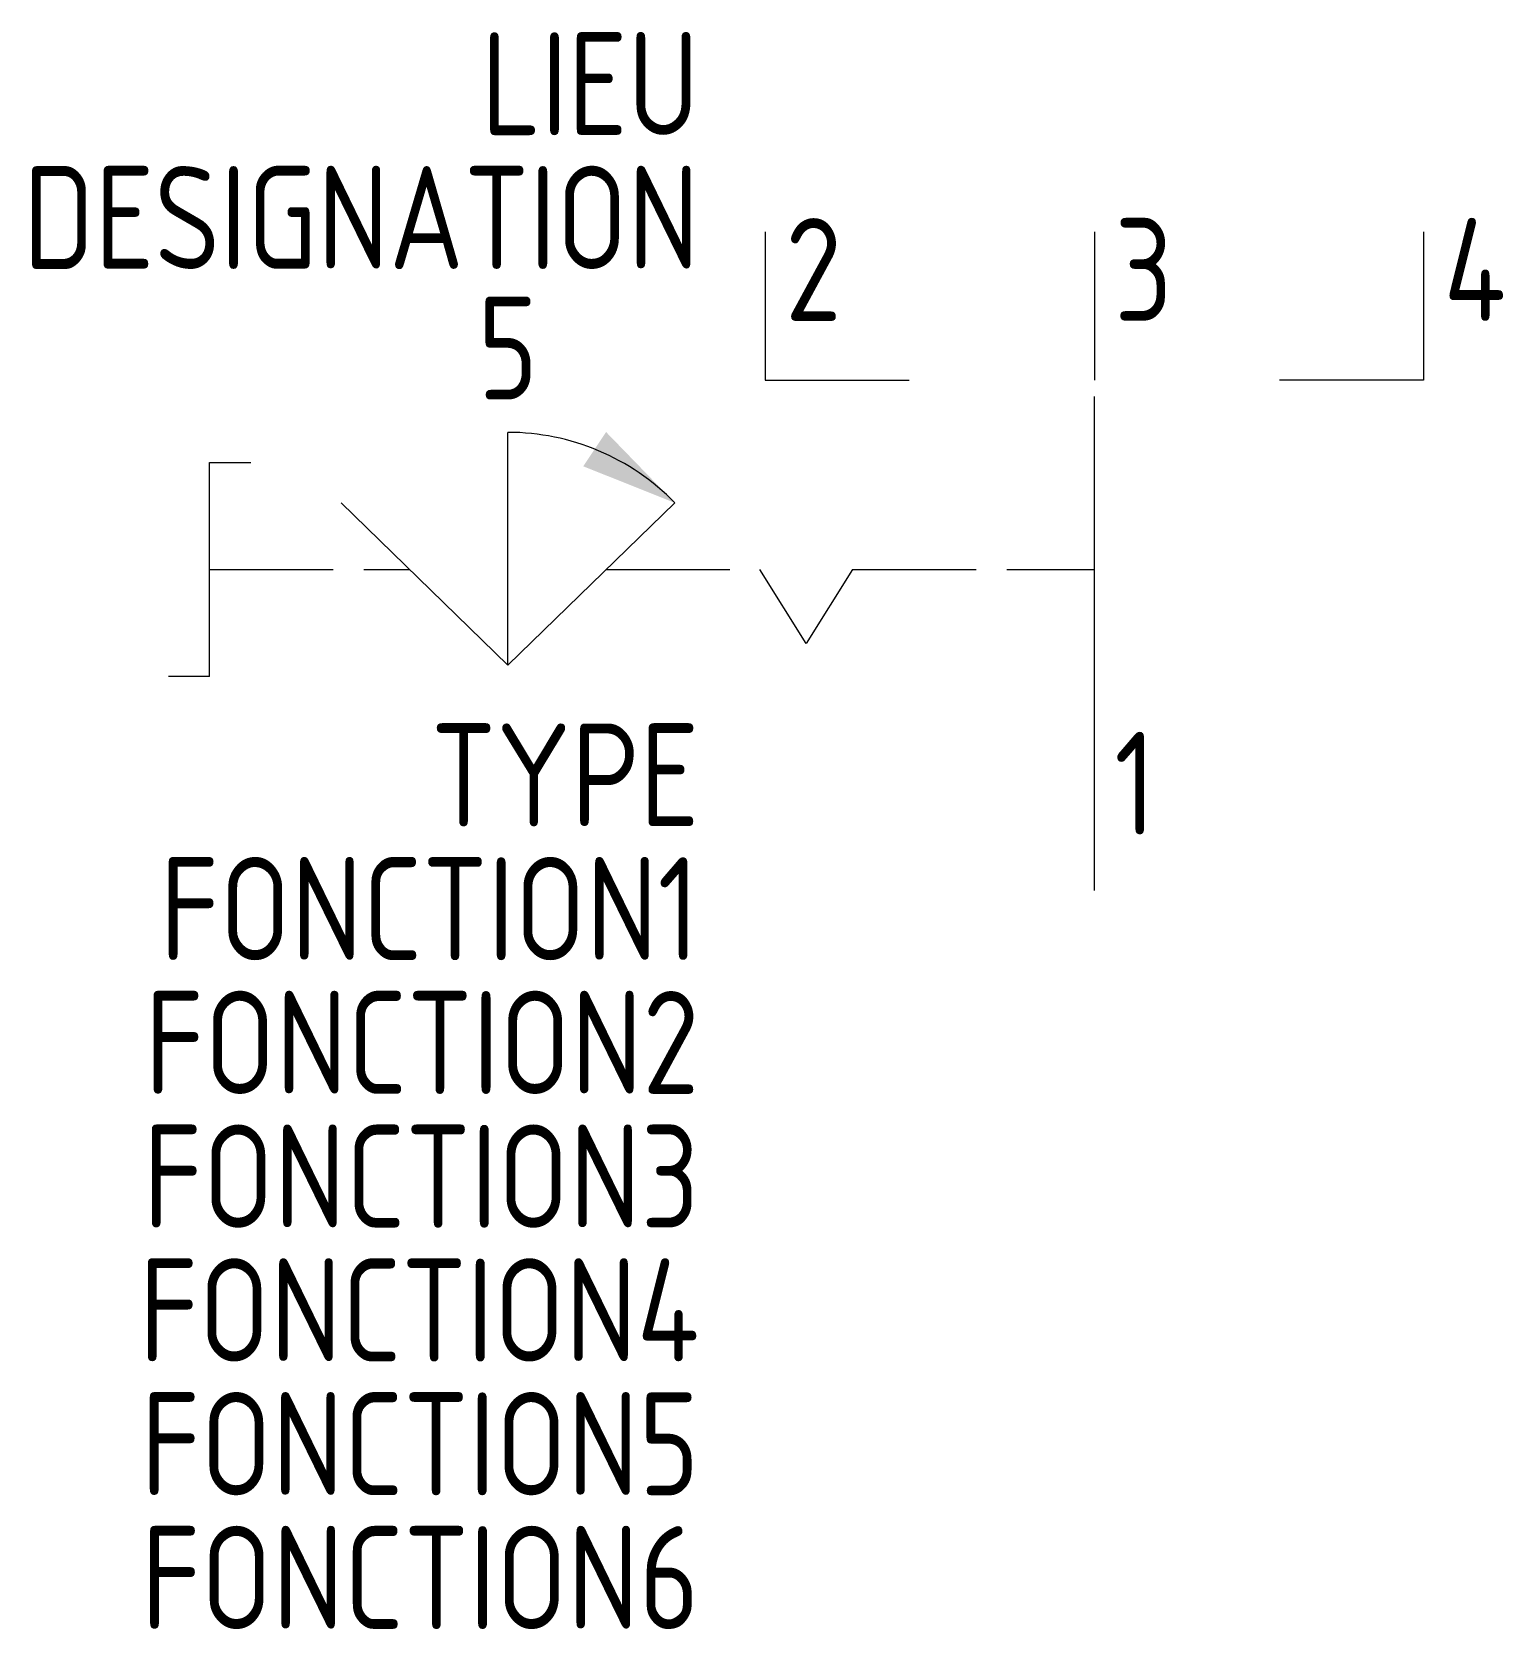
# Model space of a CAD drawing. Header units: millimetres. Extents: x -17.8 to 17.9, y -33.9 to 4.9.
import ezdxf
from ezdxf.enums import TextEntityAlignment as Align

# ---------------------------------------------------------------- set-up
doc = ezdxf.new("R2010")
doc.units = ezdxf.units.MM
doc.linetypes.add('ACAD_ISO02W100', pattern=[15, 12, -3])
for name, color, linetype in [('SYMB_FIL', 3, 'Continuous'), ('SYMB_FIL_FIN', 1, 'Continuous'), ('SYMB_LIAISON', 1, 'ACAD_ISO02W100'), ('SYMB_TXT_CONTACT', 2, 'Continuous'), ('SYMB_TXT_NOM', 3, 'Continuous')]:
    doc.layers.add(name, color=color, linetype=linetype)
doc.styles.add('NET2_5', font='isocp.shx', dxfattribs={"width": 0.9, "height": 2.5})

msp = doc.modelspace()

# ---------------------------------------------------------------- linework, layer by layer
at = {"layer": 'SYMB_FIL'}
for p, q in [((0, 0), (0, -3.6)), ((8, 0), (8, -3.6)), ((16, 0), (16, -3.6)), ((0, -3.6), (3.5, -3.6)), ((16, -3.6), (12.5, -3.6)), ((8, -12.8), (8, -4)), ((-13.5, -10.8), (-13.5, -5.6)), ((-13.5, -5.6), (-12.5, -5.6)), ((-13.5, -10.8), (-14.5, -10.8)), ((8, -16), (8, -12.8))]:
    msp.add_line(p, q, dxfattribs=at)
at = {"layer": 'SYMB_FIL_FIN'}
for p, q in [((-6.25, -10.529), (-6.25, -4.871)), ((-10.305, -6.582), (-6.25, -10.529)), ((-2.195, -6.582), (-6.25, -10.529)), ((1, -10), (-0.125, -8.2)), ((2.125, -8.2), (1, -10))]:
    msp.add_line(p, q, dxfattribs=at)
msp.add_arc((-6.25, -10.529), 5.659, 44.2297, 90, dxfattribs=at)
msp.add_solid([(-3.865, -4.862), (-4.42, -5.694), (-2.195, -6.582)], dxfattribs=at)
at = {"layer": 'SYMB_LIAISON', "ltscale": 0.25}
for p, q in [((-13.5, -8.2), (-8.643, -8.2)), ((-3.857, -8.2), (-0.125, -8.2)), ((2.125, -8.2), (8, -8.2))]:
    msp.add_line(p, q, dxfattribs=at)

# ---------------------------------------------------------------- texts
at = {"layer": 'SYMB_TXT_CONTACT', "style": 'NET2_5', "width": 0.9, "flags": 8}
for tag, p, s in [('2', (0.485, -2.165), '1'), ('3', (8.485, -2.165), '3'), ('4', (16.485, -2.165), '4'), ('1', (8.485, -14.645), '2')]:
    msp.add_attdef(tag, p, s, height=2.5, dxfattribs=at)
msp.add_attdef('5', text='M-0-A', height=2.5, dxfattribs=at).set_placement((-6.25, -4.07), align=Align.CENTER)
at = {"layer": 'SYMB_TXT_NOM', "style": 'NET2_5', "width": 0.9, "flags": 8}
for tag, text, p in [('LIEU', '', (-1.6, 2.35)), ('DESIGNATION', 'S?', (-1.6, -0.9)), ('TYPE', '', (-1.6, -14.443)), ('FONCTION1', 'MANU', (-1.6, -17.693)), ('FONCTION2', '0', (-1.6, -20.943)), ('FONCTION3', 'AUTO', (-1.6, -24.193)), ('FONCTION4', '', (-1.6, -27.443)), ('FONCTION5', '', (-1.6, -30.693)), ('FONCTION6', '', (-1.6, -33.943))]:
    msp.add_attdef(tag, text=text, height=2.5, dxfattribs=at).set_placement(p, align=Align.RIGHT)

doc.saveas('drawing.dxf')
